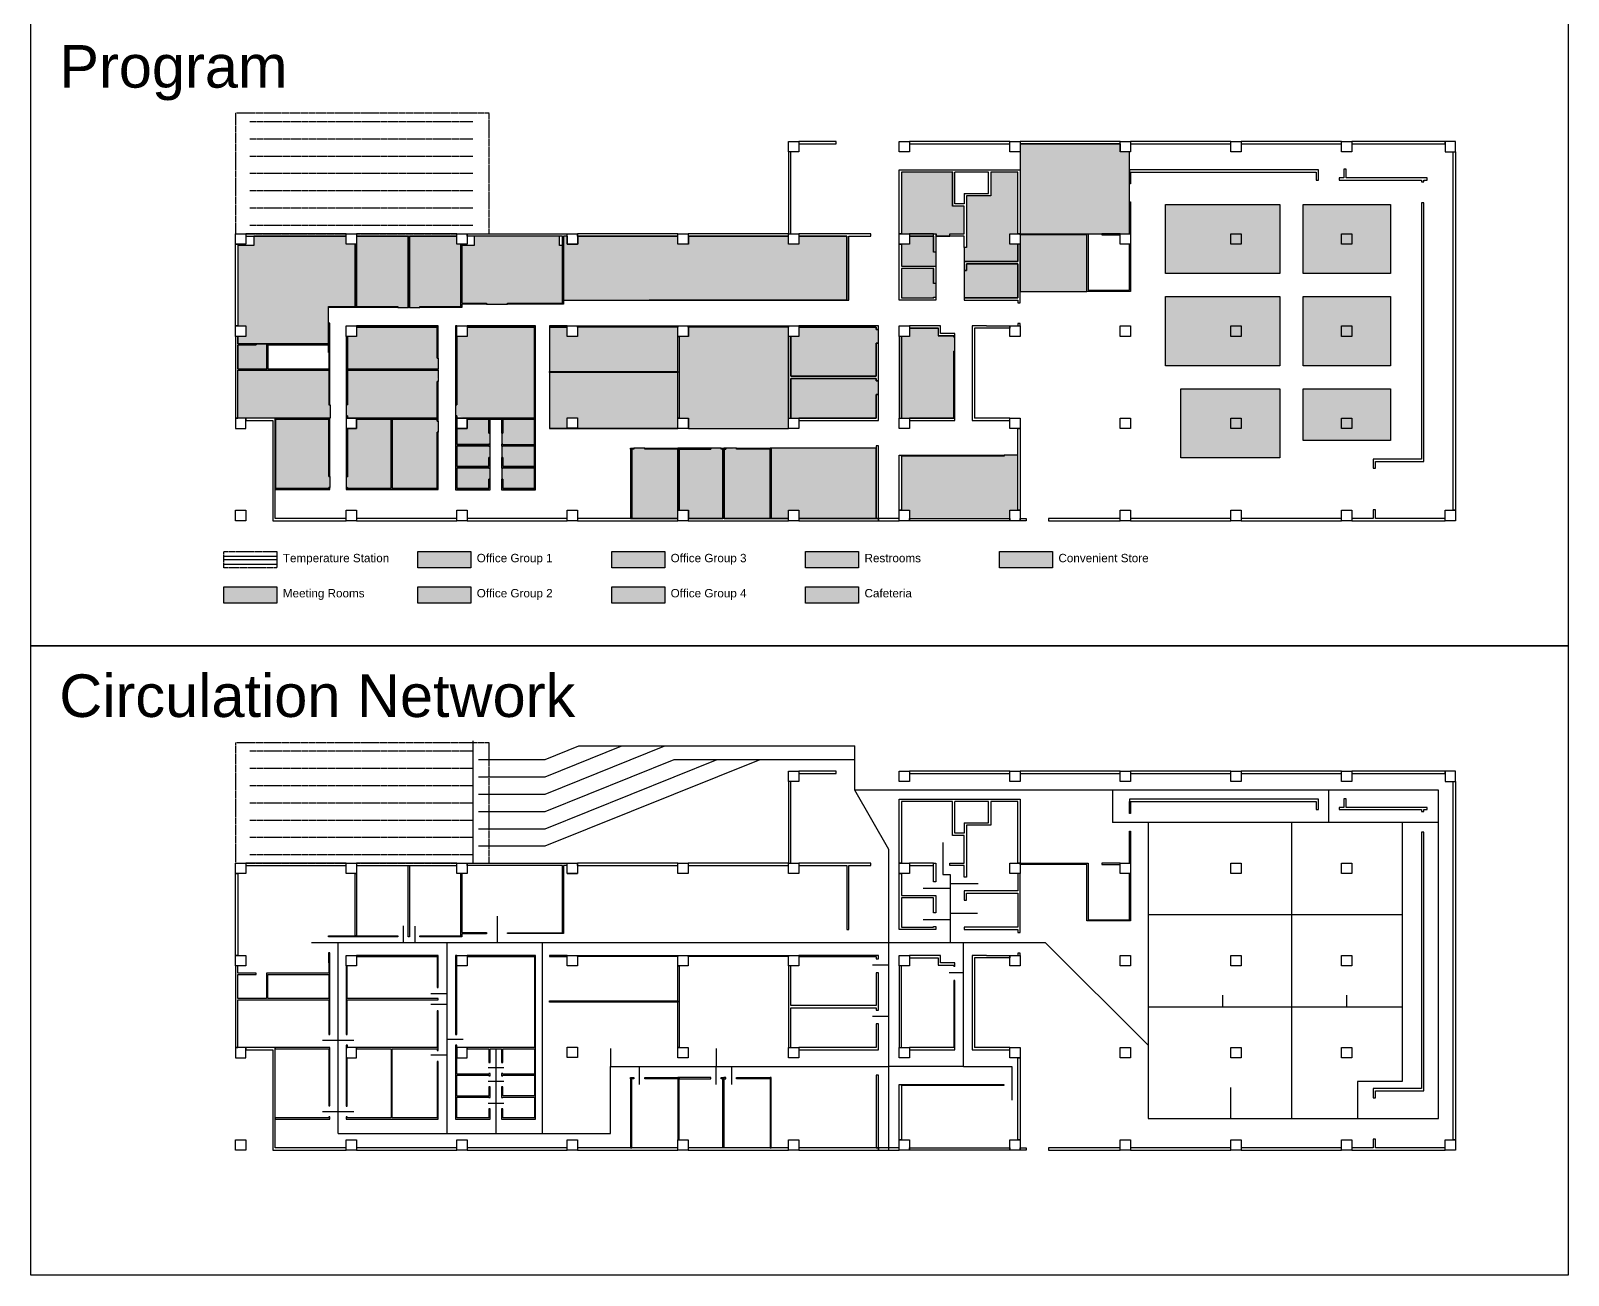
# Model space of a CAD drawing. Header units: centimetres. Extents: x -2363 to 10982, y -15317 to 6533.
# Drawn here: x -2363 to 10982, y -15317 to -4516 of the extents above; entities that cross this region are included whole.
import ezdxf

# ---------------------------------------------------------------- set-up
doc = ezdxf.new("R2010")
doc.units = ezdxf.units.CM
doc.header["$MEASUREMENT"] = 0
doc.linetypes.add('DASHED2', pattern=[9.525, 6.35, -3.175])
for name, color, linetype in [('00_Coffee', 5, 'Continuous'), ('00_Meeting rooms', 1, 'Continuous'), ('00_Offices', 50, 'Continuous'), ('00_Supermarket', 7, 'Continuous'), ('00_Toilets', 4, 'Continuous'), ('00_Walls', 6, 'Continuous'), ('01_Legends', 1, 'Continuous'), ('02_Path', 3, 'Continuous'), ('02_Temperature check station', 171, 'Continuous')]:
    doc.layers.add(name, color=color, linetype=linetype)
doc.styles.add('CHINA', font='QTXT', dxfattribs={"bigfont": 'AE.SHX'})

# ---------------------------------------------------------------- blocks, each defined once
blk = doc.blocks.new('A$Cabf08600')
at = {"layer": '00_Walls', "color": 251, "true_color": 0x636466}
for p, q in [((5760, 2490), (5760, 3045)), ((5760, 3045), (6535, 3045)), ((6225, 3025), (5780, 3025)), ((5780, 3025), (5780, 2490)), ((6225, 2730), (6225, 3025)), ((6535, 3025), (6245, 3025)), ((6245, 2750), (6245, 3025)), ((6535, 3045), (6810, 3045)), ((6535, 2840), (6535, 3025)), ((6790, 3025), (6555, 3025)), ((6555, 3025), (6555, 2820)), ((6790, 2490), (6790, 3025)), ((6810, 3045), (6810, 2490)), ((6325, 2840), (6535, 2840)), ((6325, 2840), (6325, 2750)), ((6555, 2820), (6345, 2820)), ((6345, 2820), (6345, 2370)), ((6325, 2730), (6225, 2730)), ((6325, 2750), (6245, 2750)), ((6325, 2490), (6325, 2730)), ((10315, 2760), (10295, 2760)), ((10295, 2760), (10295, 535)), ((10315, 515), (10315, 2760)), ((960, 2490), (90, 2490)), ((90, 2490), (90, 2470)), ((90, 2470), (960, 2470)), ((960, 2470), (960, 2490)), ((2010, 2470), (2010, 2490)), ((2010, 2490), (2880, 2490)), ((2839, 2470), (2010, 2470)), ((2839, 1887), (2839, 2470)), ((2880, 2470), (2847, 2470)), ((2847, 2470), (2847, 1879)), ((3840, 2490), (2970, 2490)), ((2970, 2470), (2970, 2490)), ((2970, 2470), (3840, 2470)), ((4800, 2490), (3930, 2490)), ((3930, 2470), (4045, 2470)), ((4045, 2470), (4685, 2470)), ((4685, 2470), (4800, 2470)), ((5515, 2490), (4890, 2490)), ((4890, 2490), (4890, 2470)), ((4890, 2470), (5305, 2470)), ((5305, 2470), (5305, 1915)), ((5325, 1915), (5325, 2470)), ((5325, 2470), (5515, 2470)), ((5515, 2470), (5515, 2490)), ((5780, 2490), (5760, 2490)), ((6200, 2470), (6200, 2490)), ((6200, 2490), (6325, 2490)), ((6325, 2470), (6200, 2470)), ((6325, 2370), (6325, 2470)), ((6810, 2490), (6790, 2490)), ((20, 2400), (20, 2388)), ((2880, 2400), (2970, 2400)), ((4820, 2400), (4800, 2400)), ((6345, 2370), (6325, 2370)), ((2360, 1887), (2839, 1887)), ((2360, 1879), (2360, 1887)), ((2847, 1879), (2360, 1879)), ((5305, 1915), (5325, 1915)), ((2010, 1690), (2010, 1680)), ((6120, 1690), (5850, 1690)), ((5850, 1690), (5850, 1670)), ((5850, 1670), (6100, 1670)), ((6100, 1670), (6100, 1605)), ((6100, 1605), (6234, 1605)), ((6120, 1625), (6120, 1690)), ((6244, 1625), (6120, 1625)), ((6234, 1605), (6234, 1593)), ((6245, 1593), (6244, 1625)), ((6520, 1690), (6394, 1690)), ((6394, 1690), (6394, 870)), ((6720, 1670), (6414, 1670)), ((6414, 1670), (6414, 890)), ((6520, 1690), (6720, 1690)), ((6720, 1690), (6720, 1670)), ((6245, 1593), (6234, 1593)), ((6234, 1472), (6234, 890)), ((6244, 1472), (6234, 1472)), ((6244, 870), (6244, 1472)), ((6790, 1600), (6770, 1600)), ((90, 890), (0, 890)), ((0, 890), (0, 800)), ((90, 800), (90, 890)), ((6234, 890), (5850, 890)), ((5850, 890), (5850, 870)), ((5850, 870), (6244, 870)), ((6394, 870), (6720, 870)), ((6720, 890), (6414, 890)), ((6720, 870), (6720, 890)), ((6720, 870), (6720, 870)), ((6770, 890), (6790, 890)), ((0, 800), (90, 800)), ((5760, 90), (5760, 570)), ((5760, 570), (5780, 570)), ((5780, 570), (5780, 90)), ((10295, 535), (9875, 535)), ((9875, 535), (9875, 455)), ((9875, 455), (9895, 455)), ((9895, 455), (9895, 515)), ((9895, 515), (10315, 515)), ((0, 0), (0, 90)), ((0, 90), (90, 90)), ((90, 0), (0, 0)), ((90, 90), (90, 0)), ((5780, 90), (5760, 90))]:
    blk.add_line(p, q, dxfattribs=at)
for points in [[(4890, 3200), (4800, 3200), (4800, 3290), (4890, 3290)], [(4890, 3290), (4890, 3270), (5214, 3270), (5214, 3290)], [(5850, 3200), (5760, 3200), (5760, 3290), (5850, 3290)], [(5850, 3290), (5850, 3270), (6720, 3270), (6720, 3290)], [(6810, 3200), (6720, 3200), (6720, 3290), (6810, 3290)], [(6810, 3290), (6810, 3270), (7680, 3270), (7680, 3290)], [(7770, 3200), (7680, 3200), (7680, 3290), (7770, 3290)], [(7770, 3290), (7770, 3270), (8640, 3270), (8640, 3290)], [(8730, 3200), (8640, 3200), (8640, 3290), (8730, 3290)], [(8730, 3290), (8730, 3270), (9600, 3270), (9600, 3290)], [(9690, 3200), (9600, 3200), (9600, 3290), (9690, 3290)], [(9690, 3290), (9690, 3270), (10500, 3270), (10500, 3290)], [(10500, 3200), (10590, 3200), (10590, 3290), (10500, 3290)], [(4800, 2490), (4820, 2490), (4820, 3200), (4800, 3200)], [(10590, 90), (10570, 90), (10570, 3200), (10590, 3200)], [(9400, 2955), (9400, 3045), (7760, 3045), (7760, 3025), (9380, 3025), (9380, 2955)], [(7770, 2923), (7760, 2923), (7760, 3025), (7770, 3025)], [(10295, 2940), (10315, 2940), (10315, 2955), (10343, 2955), (10343, 2975), (9640, 2975), (9640, 3050), (9620, 3050), (9620, 2975), (9580, 2975), (9580, 2955), (10295, 2955)], [(7770, 2490), (7760, 2490), (7760, 2768), (7770, 2768)], [(90, 2400), (0, 2400), (0, 2490), (90, 2490)], [(1050, 2400), (960, 2400), (960, 2490), (1050, 2490)], [(1050, 2470), (1920, 2470), (1920, 2490), (1050, 2490)], [(1510, 1850), (1500, 1850), (1500, 2470), (1510, 2470)], [(2010, 2400), (1920, 2400), (1920, 2490), (2010, 2490)], [(2970, 2400), (2880, 2400), (2880, 2490), (2970, 2490)], [(3930, 2400), (3840, 2400), (3840, 2490), (3930, 2490)], [(4890, 2400), (4800, 2400), (4800, 2490), (4890, 2490)], [(5850, 2400), (5760, 2400), (5760, 2490), (5850, 2490)], [(6060, 2490), (5850, 2490), (5850, 2470), (6060, 2470)], [(6080, 2330), (6060, 2330), (6060, 2490), (6080, 2490)], [(6810, 2400), (6720, 2400), (6720, 2490), (6810, 2490)], [(7760, 2280), (7770, 2280), (7770, 1990), (7390, 1990), (7390, 2480), (6810, 2480), (6810, 2490), (7400, 2490), (7400, 2000), (7760, 2000)], [(7680, 2490), (7520, 2490), (7520, 2480), (7680, 2480)], [(7680, 2490), (7770, 2490), (7770, 2400), (7680, 2400)], [(8640, 2490), (8730, 2490), (8730, 2400), (8640, 2400)], [(9600, 2490), (9690, 2490), (9690, 2400), (9600, 2400)], [(20, 1690), (0, 1690), (0, 2400), (20, 2400)], [(1050, 1860), (1040, 1860), (1040, 2400), (1050, 2400)], [(2179, 1878), (1965, 1878), (1965, 1850), (1600, 1850), (1600, 1860), (1955, 1860), (1955, 2400), (1965, 2400), (1965, 1888), (2179, 1888)], [(6060, 1940), (6080, 1940), (6080, 1915), (5760, 1915), (5760, 2400), (5780, 2400), (5780, 2210), (6080, 2210), (6080, 2060), (6060, 2060), (6060, 2190), (5780, 2190), (5780, 1935), (6060, 1935)], [(6325, 1915), (6790, 1915), (6790, 1890), (6810, 1890), (6810, 2400), (6790, 2400), (6790, 2250), (6325, 2250), (6325, 2170), (6345, 2170), (6345, 2230), (6790, 2230), (6790, 1935), (6325, 1935)], [(7770, 2280), (7760, 2280), (7760, 2400), (7770, 2400)], [(1410, 1850), (808, 1850), (808, 1860), (1410, 1860)], [(180, 1535), (20, 1535), (20, 1600), (0, 1600), (0, 890), (20, 890), (20, 1305), (810, 1305), (810, 1005), (820, 1005), (820, 1315), (818, 1713), (808, 1713), (809, 1535), (280, 1535), (270, 1535), (270, 1315), (20, 1315), (20, 1525), (180, 1525)], [(90, 1600), (0, 1600), (0, 1690), (90, 1690)], [(1050, 1600), (960, 1600), (960, 1690), (1050, 1690)], [(1760, 1690), (1050, 1690), (1050, 1680), (1750, 1680), (1750, 1412), (1760, 1412), (1760, 1680)], [(1920, 1690), (1910, 1690), (1910, 1005), (1920, 1005)], [(2010, 1600), (1920, 1600), (1920, 1690), (2010, 1690)], [(2605, 1690), (2010, 1690), (2010, 1680), (2135, 1680), (2145, 1680), (2595, 1680), (2595, 1279), (2595, 1269), (2595, 890), (2010, 890), (2010, 880), (2200, 880), (2200, 761), (2210, 761), (2210, 880), (2310, 880), (2310, 761), (2321, 761), (2321, 880), (2595, 880), (2595, 659), (2321, 659), (2321, 664), (2310, 664), (2310, 646), (2321, 646), (2321, 650), (2595, 650), (2595, 470), (2321, 470), (2321, 549), (2310, 549), (2310, 456), (2321, 456), (2321, 459), (2595, 459), (2595, 279), (2321, 279), (2321, 359), (2310, 359), (2310, 269), (2605, 269), (2605, 659), (2605, 880), (2605, 880)], [(2725, 1680), (2880, 1680), (2880, 1690), (2725, 1690)], [(2970, 1600), (2880, 1600), (2880, 1690), (2970, 1690)], [(3840, 1680), (2970, 1680), (2970, 1690), (3840, 1690)], [(3930, 1600), (3840, 1600), (3840, 1690), (3930, 1690)], [(4800, 1680), (3930, 1680), (3930, 1690), (4800, 1690)], [(4890, 1600), (4800, 1600), (4800, 1690), (4890, 1690)], [(5560, 1660), (5580, 1660), (5580, 1690), (4890, 1690), (4890, 1680), (5560, 1680)], [(5850, 1600), (5760, 1600), (5760, 1690), (5850, 1690)], [(6810, 1600), (6720, 1600), (6720, 1690), (6810, 1690)], [(6810, 1710), (6790, 1710), (6790, 1690), (6810, 1690)], [(7770, 1600), (7680, 1600), (7680, 1690), (7770, 1690)], [(8730, 1600), (8640, 1600), (8640, 1690), (8730, 1690)], [(9690, 1600), (9600, 1600), (9600, 1690), (9690, 1690)], [(280, 1525), (810, 1525), (810, 1315), (280, 1315)], [(970, 1600), (960, 1600), (960, 1315), (960, 1305), (960, 1305), (960, 1005), (970, 1005), (970, 1305), (1760, 1305), (1760, 1315), (970, 1315)], [(3850, 890), (3840, 890), (3840, 1600), (3850, 1600)], [(4800, 1600), (4800, 890), (4820, 890), (4820, 1235), (5560, 1235), (5560, 1215), (5580, 1215), (5580, 1540), (5560, 1540), (5560, 1255), (4820, 1255), (4820, 1600)], [(5780, 1600), (5760, 1600), (5760, 890), (5780, 890)], [(1760, 890), (1760, 1208), (1750, 1208), (1750, 890), (1050, 890), (1050, 880), (1351, 880), (1351, 280), (970, 280), (970, 289), (960, 289), (960, 280), (960, 270), (1760, 270), (1760, 280), (1760, 280), (1760, 768), (1750, 768), (1750, 280), (1361, 280), (1361, 880), (1750, 880), (1750, 865), (1760, 865), (1760, 880)], [(3840, 1285), (2725, 1285), (2725, 1295), (3840, 1295)], [(5580, 1095), (5560, 1095), (5560, 890), (4890, 890), (4890, 870), (5560, 870), (5580, 870)], [(345, 890), (325, 890), (90, 890), (90, 870), (325, 870), (325, 0), (960, 0), (960, 20), (345, 20), (345, 270), (345, 270), (345, 280)], [(820, 890), (810, 890), (345, 890), (345, 880), (810, 880), (810, 384), (820, 384)], [(1050, 890), (971, 890), (971, 890), (960, 890), (960, 800), (970, 800), (1050, 800)], [(971, 910), (961, 910), (961, 890), (971, 890)], [(2210, 664), (2200, 664), (2200, 660), (1920, 660), (1920, 800), (1920, 800), (1920, 890), (1920, 910), (1910, 910), (1910, 269), (2210, 269), (2210, 359), (2200, 359), (2200, 279), (1920, 279), (1920, 460), (2200, 460), (2200, 456), (2210, 456), (2210, 549), (2200, 549), (2200, 469), (1920, 469), (1920, 650), (2200, 650), (2200, 646), (2210, 646)], [(2010, 890), (1920, 890), (1920, 800), (2010, 800)], [(2970, 804), (2880, 804), (2880, 894), (2970, 894)], [(3930, 800), (3840, 800), (3840, 890), (3930, 890)], [(4890, 800), (4800, 800), (4800, 890), (4890, 890)], [(5850, 800), (5760, 800), (5760, 890), (5850, 890)], [(6810, 800), (6720, 800), (6720, 890), (6810, 890)], [(7770, 800), (7680, 800), (7680, 890), (7770, 890)], [(8730, 800), (8640, 800), (8640, 890), (8730, 890)], [(9690, 800), (9600, 800), (9600, 890), (9690, 890)], [(970, 800), (960, 800), (960, 381), (970, 381)], [(6810, 90), (6790, 90), (6790, 800), (6810, 800)], [(3458, 620), (3430, 620), (3430, 630), (3458, 630)], [(3440, 620), (3430, 620), (3430, 20), (3440, 20)], [(3840, 620), (3553, 620), (3553, 630), (3840, 630)], [(3840, 90), (3850, 90), (3850, 630), (3840, 630)], [(4125, 630), (3850, 630), (3850, 620), (4125, 620)], [(4215, 630), (4230, 630), (4230, 620), (4215, 620)], [(4240, 20), (4230, 20), (4230, 630), (4240, 630)], [(4255, 630), (4240, 630), (4240, 620), (4255, 620)], [(4350, 630), (4640, 630), (4640, 620), (4350, 620)], [(4650, 630), (4640, 630), (4640, 20), (4650, 20)], [(5580, 651), (5560, 651), (5560, 20), (5580, 20)], [(5780, 570), (6670, 570), (6670, 560), (5780, 560)], [(820, 280), (820, 289), (810, 289), (810, 280), (345, 280), (345, 270), (820, 270)], [(1050, 0), (960, 0), (960, 90), (1050, 90)], [(1050, 0), (1920, 0), (1920, 20), (1050, 20)], [(2010, 0), (1920, 0), (1920, 90), (2010, 90)], [(2010, 0), (2880, 0), (2880, 20), (2010, 20)], [(2970, 0), (2880, 0), (2880, 90), (2970, 90)], [(2970, 0), (3840, 0), (3840, 20), (2970, 20)], [(3930, 0), (3840, 0), (3840, 90), (3930, 90)], [(3930, 0), (4800, 0), (4800, 20), (3930, 20)], [(4890, 0), (4800, 0), (4800, 90), (4890, 90)], [(4890, 0), (5580, 0), (5580, 20), (4890, 20)], [(5580, 0), (5760, 0), (5760, 20), (5580, 20)], [(5850, 0), (5760, 0), (5760, 90), (5850, 90)], [(6720, 0), (5850, 0), (5850, 20), (6720, 20)], [(6810, 0), (6720, 0), (6720, 90), (6810, 90)], [(6863, 0), (6810, 0), (6810, 20), (6863, 20)], [(7056, 0), (7680, 0), (7680, 20), (7056, 20)], [(7770, 0), (7680, 0), (7680, 90), (7770, 90)], [(7770, 0), (8640, 0), (8640, 20), (7770, 20)], [(8730, 0), (8640, 0), (8640, 90), (8730, 90)], [(8730, 0), (9600, 0), (9600, 20), (8730, 20)], [(9690, 0), (9600, 0), (9600, 90), (9690, 90)], [(9690, 0), (10500, 0), (10500, 20), (9895, 20), (9895, 95), (9875, 95), (9875, 20), (9690, 20)], [(10590, 0), (10500, 0), (10500, 90), (10590, 90)]]:
    blk.add_lwpolyline(points, close=True, dxfattribs=at)

msp = doc.modelspace()

# ---------------------------------------------------------------- hatches: boundary and pattern name
at = {"layer": '00_Coffee'}
h = msp.add_hatch(color=7, dxfattribs=at)
h.dxf.hatch_style = 1
h.paths.add_polyline_path([(6225, -5498), (6225, -6278), (6935, -6278), (6935, -6278), (7095, -6278), (7175, -6278), (7175, -6000), (7175, -5845), (7175, -5845), (7175, -5743), (7175, -5743), (7175, -5723), (7175, -5568), (7095, -5568), (7095, -5498)])
h = msp.add_hatch(color=5, dxfattribs=at)
h.dxf.hatch_style = 1
h.paths.add_polyline_path([(8480, -6623), (8480, -6023), (7485, -6023), (7485, -6623)])
h.paths.add_polyline_path([(8680, -6623), (9440, -6623), (9440, -6023), (8680, -6023)])
h.paths.add_polyline_path([(8680, -6823), (8680, -7423), (9440, -7423), (9440, -6823)])
h.paths.add_polyline_path([(8680, -7623), (8680, -8072), (9440, -8072), (9440, -7623)])
h.paths.add_polyline_path([(8480, -7623), (7620, -7623), (7620, -8223), (8480, -8223)])
h.paths.add_polyline_path([(7485, -6823), (7485, -7423), (8480, -7423), (8480, -6823)])
h.paths.add_polyline_path([(6205, -6833), (6205, -6538), (5760, -6538), (5760, -6598), (5740, -6598), (5740, -6833)])
at = {"layer": '00_Meeting rooms'}
h = msp.add_hatch(color=1, dxfattribs=at)
h.dxf.hatch_style = 1
h.paths.add_polyline_path([(-428, -6298), (-428, -6380), (-565, -6380), (-565, -7078), (-496, -7078), (-496, -7168), (-565, -7168), (-565, -7233), (222, -7233), (222, -6908), (455, -6908), (455, -6368), (375, -6368), (375, -6298)])
h.paths.add_polyline_path([(915, -6298), (465, -6298), (465, -6368), (464, -6368), (464, -6908), (824, -6908), (824, -6918), (915, -6918)])
h.paths.add_polyline_path([(1370, -6368), (1335, -6368), (1335, -6298), (925, -6298), (925, -6918), (1015, -6918), (1015, -6908), (1370, -6908)])
h.paths.add_polyline_path([(1774, -6881), (2253, -6881), (2253, -6423), (2253, -6380), (2226, -6380), (2226, -6298), (1487, -6298), (1487, -6380), (1380, -6380), (1380, -6880), (1593, -6880), (1593, -6890), (1774, -6889)])
h.paths.add_polyline_path([(4215, -6853), (4720, -6853), (4720, -6298), (4305, -6298), (4305, -6368), (4215, -6368), (4215, -6298), (4100, -6298), (3460, -6298), (3345, -6298), (3345, -6368), (3255, -6368), (3255, -6298), (2385, -6298), (2385, -6368), (2295, -6368), (2295, -6298), (2261, -6298), (2261, -6853)])
h = msp.add_hatch(color=1, dxfattribs=at)
h.dxf.hatch_style = 1
h.paths.add_polyline_path([(6225, -6288), (6225, -6368), (6225, -6778), (6804, -6778), (6804, -6288)])
h = msp.add_hatch(color=1, dxfattribs=at)
h.dxf.hatch_style = 1
h.paths.add_polyline_path([(-226, -9483), (-226, -9341), (-686, -9341), (-686, -9483)])
at = {"layer": '00_Offices'}
h = msp.add_hatch(color=2, dxfattribs=at)
h.dxf.hatch_style = 1
h.paths.add_polyline_path([(235, -7878), (235, -7763), (225, -7763), (225, -7463), (-565, -7463), (-565, -7878)])
h.paths.add_polyline_path([(-240, -8488), (225, -8488), (225, -8479), (235, -8479), (235, -8384), (224, -8384), (224, -7888), (-240, -7888)])
h.paths.add_polyline_path([(385, -8387), (375, -8387), (375, -8479), (385, -8479), (385, -8488), (765, -8488), (765, -7888), (465, -7888), (465, -7968), (385, -7968)])
h.paths.add_polyline_path([(775, -8488), (1164, -8488), (1164, -8000), (1175, -8000), (1175, -7903), (1164, -7903), (1164, -7888), (775, -7888)])
h.paths.add_polyline_path([(385, -7463), (385, -7763), (375, -7763), (375, -7858), (385, -7858), (385, -7878), (465, -7878), (1164, -7878), (1164, -7560), (1175, -7463)])
h.paths.add_polyline_path([(465, -7088), (465, -7168), (385, -7168), (385, -7453), (1175, -7453), (1175, -7356), (1164, -7356), (1164, -7088)])
at = {"layer": '00_Offices', "true_color": 0x939598}
h = msp.add_hatch(color=252, dxfattribs=at)
h.dxf.hatch_style = 1
h.paths.add_polyline_path([(2009, -7878), (2009, -7499), (2009, -7088), (1560, -7088), (1550, -7088), (1425, -7088), (1425, -7168), (1334, -7168), (1334, -7763), (1324, -7763), (1324, -7858), (1334, -7858), (1424, -7878)])
h.paths.add_polyline_path([(1614, -8108), (1614, -8104), (1625, -8104), (1625, -8007), (1614, -8007), (1614, -7888), (1424, -7888), (1424, -7968), (1334, -7968), (1334, -8108)])
h.paths.add_polyline_path([(1614, -8299), (1614, -8219), (1625, -8122), (1614, -8122), (1614, -8118), (1334, -8118), (1334, -8299)])
h.paths.add_polyline_path([(1614, -8489), (1614, -8409), (1625, -8409), (1625, -8312), (1614, -8312), (1614, -8308), (1334, -8308), (1334, -8489)])
h.paths.add_polyline_path([(2010, -8489), (2010, -8309), (1735, -8309), (1735, -8312), (1725, -8312), (1725, -8409), (1735, -8409), (1735, -8489)])
h.paths.add_polyline_path([(2010, -8298), (2010, -8118), (1735, -8118), (1735, -8122), (1725, -8122), (1725, -8219), (1735, -8219), (1735, -8298)])
h.paths.add_polyline_path([(2010, -8109), (2010, -7888), (1735, -7888), (1735, -8007), (1725, -8007), (1725, -8104), (1735, -8104)])
h.paths.add_polyline_path([(2139, -7483), (2139, -7968), (3255, -7968), (3255, -7878), (3255, -7483)])
h.paths.add_polyline_path([(2384, -7874), (2384, -7964), (2294, -7964), (2294, -7874)], flags=16)
h.paths.add_polyline_path([(3255, -7473), (3255, -7168), (3255, -7168), (3255, -7088), (2384, -7088), (2384, -7168), (2294, -7168), (2294, -7088), (2139, -7088), (2139, -7473)])
at = {"layer": '00_Offices'}
h = msp.add_hatch(color=6, dxfattribs=at)
h.dxf.hatch_style = 1
h.paths.add_polyline_path([(3345, -7088), (3345, -7168), (3265, -7168), (3265, -7878), (3345, -7878), (3345, -7968), (4215, -7968), (4215, -7878), (4215, -7168), (4215, -7168), (4215, -7168), (4215, -7088)])
h.paths.add_polyline_path([(4975, -7228), (4995, -7228), (4995, -7108), (4975, -7108), (4975, -7088), (4305, -7088), (4305, -7168), (4235, -7168), (4235, -7513), (4975, -7513)])
h.paths.add_polyline_path([(4975, -7878), (4975, -7673), (4995, -7673), (4995, -7553), (4975, -7553), (4975, -7533), (4235, -7533), (4235, -7878), (4305, -7878)])
h.paths.add_polyline_path([(5195, -7878), (5265, -7878), (5648, -7878), (5648, -7296), (5659, -7175), (5649, -7175), (5648, -7163), (5515, -7163), (5515, -7098), (5265, -7098), (5265, -7168), (5195, -7168)])
h.paths.add_polyline_path([(5195, -8678), (5265, -8678), (5265, -8748), (6135, -8748), (6135, -8678), (6205, -8678), (6205, -8198), (6085, -8198), (6085, -8208), (5195, -8208)])
h = msp.add_hatch(color=3, dxfattribs=at)
h.dxf.hatch_style = 1
h.paths.add_polyline_path([(3255, -8148), (2967, -8148), (2967, -8138), (2872, -8138), (2872, -8148), (2855, -8148), (2855, -8748), (3255, -8748), (3255, -8678)])
h.paths.add_polyline_path([(3645, -8148), (3630, -8148), (3630, -8138), (3540, -8138), (3540, -8148), (3265, -8148), (3265, -8678), (3345, -8678), (3345, -8748), (3645, -8748)])
h.paths.add_polyline_path([(4055, -8148), (3764, -8148), (3669, -8138), (3669, -8148), (3655, -8148), (3655, -8748), (4055, -8748)])
h.paths.add_polyline_path([(4305, -8678), (4305, -8748), (4975, -8748), (4975, -8138), (4065, -8138), (4065, -8748), (4215, -8748), (4215, -8678)])
h = msp.add_hatch(color=2, dxfattribs=at)
h.dxf.hatch_style = 1
h.paths.add_polyline_path([(1457, -9177), (1457, -9035), (997, -9035), (997, -9177)])
h = msp.add_hatch(color=6, dxfattribs=at)
h.dxf.hatch_style = 1
h.paths.add_polyline_path([(3140, -9177), (3140, -9035), (2680, -9035), (2680, -9177)])
at = {"layer": '00_Offices', "true_color": 0x939598}
h = msp.add_hatch(color=252, dxfattribs=at)
h.dxf.hatch_style = 1
h.paths.add_polyline_path([(1457, -9483), (1457, -9341), (997, -9341), (997, -9483)])
at = {"layer": '00_Offices'}
h = msp.add_hatch(color=3, dxfattribs=at)
h.dxf.hatch_style = 1
h.paths.add_polyline_path([(2680, -9341), (2680, -9483), (3140, -9483), (3140, -9341)])
at = {"layer": '00_Toilets'}
h = msp.add_hatch(color=4, dxfattribs=at)
h.dxf.hatch_style = 1
h.paths.add_polyline_path([(5760, -5948), (5760, -6398), (5740, -6398), (5740, -6518), (6205, -6518), (6205, -6368), (6135, -6368), (6135, -6278), (6205, -6278), (6205, -5743), (5970, -5743), (5970, -5948)])
h.paths.add_polyline_path([(5475, -6278), (5495, -6278), (5495, -6298), (5615, -6298), (5615, -6278), (5740, -6278), (5740, -6038), (5640, -6038), (5640, -5743), (5195, -5743), (5195, -6278), (5265, -6278), (5265, -6278)])
h.paths.add_polyline_path([(5495, -6558), (5495, -6438), (5475, -6438), (5475, -6298), (5265, -6298), (5265, -6368), (5195, -6368), (5195, -6558)])
h.paths.add_polyline_path([(5195, -6578), (5195, -6833), (5475, -6833), (5475, -6828), (5495, -6828), (5495, -6708), (5475, -6708), (5475, -6578)])
h.paths.add_polyline_path([(-315, -7453), (-315, -7233), (-405, -7233), (-405, -7243), (-565, -7243), (-565, -7453)])
h = msp.add_hatch(color=4, dxfattribs=at)
h.dxf.hatch_style = 1
h.paths.add_polyline_path([(4363, -9035), (4363, -9177), (4822, -9177), (4822, -9035)])
h = msp.add_hatch(color=7, dxfattribs=at)
h.dxf.hatch_style = 1
h.paths.add_polyline_path([(6046, -9035), (6046, -9177), (6505, -9177), (6505, -9035)])
h = msp.add_hatch(color=5, dxfattribs=at)
h.dxf.hatch_style = 1
h.paths.add_polyline_path([(4363, -9341), (4363, -9483), (4822, -9483), (4822, -9341)])
at = {"layer": '02_Path'}
h = msp.add_hatch(color=5, dxfattribs=at)
h.dxf.hatch_style = 1
h.paths.add_polyline_path([(7485, -6623), (8480, -6623), (8480, -6023), (7485, -6023)])
h.paths.add_polyline_path([(7485, -7423), (8480, -7423), (8480, -6823), (7485, -6823)])
h.paths.add_polyline_path([(7620, -8223), (8480, -8223), (8480, -7623), (7620, -7623)])
h.paths.add_polyline_path([(8680, -8072), (9440, -8072), (9440, -7623), (8680, -7623)])
h.paths.add_polyline_path([(8680, -7423), (9440, -7423), (9440, -6823), (8680, -6823)])
h.paths.add_polyline_path([(8680, -6623), (9440, -6623), (9440, -6023), (8680, -6023)])
h = msp.add_hatch(color=5, dxfattribs=at)
h.dxf.hatch_style = 1
h.paths.add_polyline_path([(5740, -6833), (6205, -6833), (6205, -6538), (5760, -6538), (5760, -6598), (5740, -6598)])
h = msp.add_hatch(color=2, dxfattribs=at)
h.dxf.hatch_style = 1
h.paths.add_polyline_path([(1457, -9177), (1457, -9035), (997, -9035), (997, -9177)])

# ---------------------------------------------------------------- linework, layer by layer
at = {"layer": '00_Coffee'}
for points in [[(-2363, -4392), (10982, -4392), (10982, -9854), (-2363, -9854)], [(7485, -6023), (8480, -6023), (8480, -6623), (7485, -6623)], [(8680, -6023), (9440, -6023), (9440, -6623), (8680, -6623)], [(6205, -6538), (5760, -6538), (5760, -6598), (5740, -6598), (5740, -6833), (6205, -6833)], [(7485, -6823), (8480, -6823), (8480, -7423), (7485, -7423)], [(8680, -6823), (9440, -6823), (9440, -7423), (8680, -7423)], [(232, -7308), (222, -7308), (222, -7243), (-305, -7243), (-305, -7453), (225, -7453), (232, -7453)], [(7620, -7623), (8480, -7623), (8480, -8223), (7620, -8223)], [(8680, -7623), (9440, -7623), (9440, -8072), (8680, -8072)], [(-2363, -9854), (10982, -9854), (10982, -15317), (-2363, -15317)]]:
    msp.add_lwpolyline(points, close=True, dxfattribs=at)
at = {"layer": '00_Meeting rooms'}
msp.add_line((4720, -6853), (3004, -6853), dxfattribs=at)
for points in [[(-565, -7233), (222, -7233), (222, -6908), (455, -6908), (455, -6368), (375, -6368), (375, -6298), (-428, -6298), (-428, -6380), (-565, -6380), (-565, -7078), (-496, -7078), (-496, -7168), (-565, -7168)], [(915, -6298), (465, -6298), (465, -6368), (464, -6368), (464, -6908), (824, -6908), (824, -6918), (915, -6918)], [(1370, -6368), (1335, -6368), (1335, -6298), (925, -6298), (925, -6918), (1015, -6918), (1015, -6908), (1370, -6908)], [(2253, -6423), (2253, -6380), (2226, -6380), (2226, -6298), (1487, -6298), (1487, -6380), (1380, -6380), (1380, -6880), (1593, -6880), (1593, -6890), (1774, -6889), (1774, -6881), (2253, -6881)], [(4720, -6298), (4305, -6298), (4305, -6368), (4215, -6368), (4215, -6298), (4100, -6298), (3460, -6298), (3345, -6298), (3345, -6368), (3255, -6368), (3255, -6298), (2385, -6298), (2385, -6368), (2295, -6368), (2295, -6298), (2261, -6298), (2261, -6853), (4215, -6853), (4720, -6853)], [(6804, -6288), (6225, -6288), (6225, -6368), (6225, -6778), (6804, -6778)]]:
    msp.add_lwpolyline(points, close=True, dxfattribs=at)
at = {"layer": '00_Meeting rooms', "color": 1}
msp.add_lwpolyline([(-686, -9341), (-226, -9341), (-226, -9483), (-686, -9483)], close=True, dxfattribs=at)
at = {"layer": '00_Offices'}
msp.add_line((5615, -6298), (5495, -6298), dxfattribs=at)
at = {"layer": '00_Offices', "color": 11, "true_color": 0xf27172}
msp.add_line((3255, -7968), (2139, -7968), dxfattribs=at)
at = {"layer": '00_Offices'}
for points in [[(1164, -7088), (465, -7088), (465, -7168), (385, -7168), (385, -7453), (1175, -7453), (1175, -7356), (1164, -7356)], [(1164, -7560), (1175, -7560), (1175, -7463), (385, -7463), (385, -7763), (375, -7763), (375, -7858), (385, -7858), (385, -7878), (465, -7878), (465, -7878), (1164, -7878)], [(224, -7888), (-240, -7888), (-240, -8488), (225, -8488), (225, -8479), (235, -8479), (235, -8384), (224, -8384)], [(765, -7888), (465, -7888), (465, -7968), (385, -7968), (385, -8387), (375, -8387), (375, -8479), (385, -8479), (385, -8488), (765, -8488)], [(1164, -8000), (1175, -8000), (1175, -7903), (1164, -7903), (1164, -7888), (775, -7888), (775, -8488), (1164, -8488)], [(2384, -7874), (2384, -7964), (2294, -7964), (2294, -7874)]]:
    msp.add_lwpolyline(points, close=True, dxfattribs=at)
at = {"layer": '00_Offices', "color": 11, "true_color": 0xf27172}
for points in [[(2009, -7088), (1560, -7088), (1550, -7088), (1425, -7088), (1425, -7168), (1334, -7168), (1334, -7763), (1324, -7763), (1324, -7858), (1334, -7858), (1334, -7878), (1424, -7878), (2009, -7878), (2009, -7499), (2009, -7489)], [(3255, -7168), (3255, -7168), (3255, -7088), (2384, -7088), (2384, -7168), (2294, -7168), (2294, -7088), (2139, -7088), (2139, -7473), (3255, -7473)], [(2139, -7483), (2139, -7968), (3255, -7968), (3255, -7878), (3255, -7483)], [(1614, -7888), (1424, -7888), (1424, -7968), (1334, -7968), (1334, -8108), (1614, -8108), (1614, -8104), (1625, -8104), (1625, -8007), (1614, -8007)], [(2010, -7888), (1735, -7888), (1735, -8007), (1725, -8007), (1725, -8104), (1735, -8104), (1735, -8109), (2010, -8109)], [(1625, -8122), (1614, -8122), (1614, -8118), (1334, -8118), (1334, -8299), (1614, -8299), (1614, -8219), (1625, -8219)], [(2010, -8118), (1735, -8118), (1735, -8122), (1725, -8122), (1725, -8219), (1735, -8219), (1735, -8298), (2010, -8298)], [(1625, -8312), (1614, -8312), (1614, -8308), (1334, -8308), (1334, -8489), (1614, -8489), (1614, -8409), (1625, -8409)], [(2010, -8309), (1735, -8309), (1735, -8312), (1725, -8312), (1725, -8409), (1735, -8409), (1735, -8489), (2010, -8489)]]:
    msp.add_lwpolyline(points, close=True, dxfattribs=at)
at = {"layer": '00_Offices', "color": 6}
for points in [[(4215, -7168), (4215, -7168), (4215, -7168), (4215, -7088), (3345, -7088), (3345, -7168), (3265, -7168), (3265, -7878), (3345, -7878), (3345, -7968), (4215, -7968), (4215, -7878)], [(4975, -7228), (4995, -7228), (4995, -7108), (4975, -7108), (4975, -7088), (4305, -7088), (4305, -7168), (4235, -7168), (4235, -7513), (4975, -7513)], [(5648, -7296), (5659, -7296), (5659, -7175), (5649, -7175), (5648, -7163), (5515, -7163), (5515, -7098), (5265, -7098), (5265, -7168), (5195, -7168), (5195, -7878), (5265, -7878), (5648, -7878)], [(4995, -7553), (4975, -7553), (4975, -7533), (4235, -7533), (4235, -7878), (4305, -7878), (4975, -7878), (4975, -7673), (4995, -7673)], [(6205, -8198), (6085, -8198), (6085, -8208), (5195, -8208), (5195, -8678), (5265, -8678), (5265, -8748), (6135, -8748), (6135, -8678), (6205, -8678)], [(2680, -9035), (3140, -9035), (3140, -9177), (2680, -9177)]]:
    msp.add_lwpolyline(points, close=True, dxfattribs=at)
at = {"layer": '00_Offices'}
msp.add_lwpolyline([(-565, -7878), (-565, -7463), (225, -7463), (225, -7763), (235, -7763), (235, -7878), (-565, -7878)], dxfattribs=at)
at = {"layer": '00_Offices', "color": 4}
for points in [[(2967, -8148), (2967, -8138), (2872, -8138), (2872, -8148), (2855, -8148), (2855, -8748), (3255, -8748), (3255, -8678), (3255, -8148)], [(3645, -8148), (3630, -8148), (3630, -8138), (3540, -8138), (3540, -8148), (3265, -8148), (3265, -8678), (3345, -8678), (3345, -8748), (3645, -8748)], [(4055, -8148), (3764, -8148), (3764, -8138), (3669, -8138), (3669, -8148), (3655, -8148), (3655, -8748), (4055, -8748)], [(4975, -8138), (4065, -8138), (4065, -8748), (4215, -8748), (4215, -8678), (4305, -8678), (4305, -8748), (4975, -8748)]]:
    msp.add_lwpolyline(points, close=True, dxfattribs=at)
at = {"layer": '00_Offices', "color": 2}
msp.add_lwpolyline([(997, -9035), (1457, -9035), (1457, -9177), (997, -9177)], close=True, dxfattribs=at)
at = {"layer": '00_Offices', "color": 252, "true_color": 0x939598}
msp.add_lwpolyline([(997, -9341), (1457, -9341), (1457, -9483), (997, -9483)], close=True, dxfattribs=at)
at = {"layer": '00_Offices', "color": 3}
msp.add_lwpolyline([(2680, -9341), (3140, -9341), (3140, -9483), (2680, -9483)], close=True, dxfattribs=at)
at = {"layer": '00_Supermarket'}
msp.add_lwpolyline([(6225, -5498), (6225, -6278), (7175, -6278), (7175, -5568), (7095, -5568), (7095, -5498)], close=True, dxfattribs=at)
at = {"layer": '00_Toilets'}
for points in [[(5740, -6038), (5640, -6038), (5640, -5743), (5195, -5743), (5195, -6278), (5265, -6278), (5265, -6278), (5475, -6278), (5495, -6278), (5495, -6298), (5615, -6298), (5615, -6278), (5740, -6278)], [(6205, -5743), (5970, -5743), (5970, -5948), (5760, -5948), (5760, -6398), (5740, -6398), (5740, -6518), (6205, -6518), (6205, -6368), (6135, -6368), (6135, -6278), (6205, -6278)], [(5495, -6438), (5475, -6438), (5475, -6298), (5265, -6298), (5265, -6368), (5195, -6368), (5195, -6558), (5495, -6558)], [(5495, -6708), (5475, -6708), (5475, -6578), (5195, -6578), (5195, -6833), (5475, -6833), (5475, -6828), (5495, -6828)], [(-315, -7233), (-405, -7233), (-405, -7243), (-565, -7243), (-565, -7453), (-315, -7453)]]:
    msp.add_lwpolyline(points, close=True, dxfattribs=at)
at = {"layer": '00_Toilets', "color": 4}
for points in [[(4363, -9035), (4822, -9035), (4822, -9177), (4363, -9177)], [(6046, -9035), (6505, -9035), (6505, -9177), (6046, -9177)], [(4363, -9341), (4822, -9341), (4822, -9483), (4363, -9483)]]:
    msp.add_lwpolyline(points, close=True, dxfattribs=at)
at = {"layer": '02_Path'}
for p, q in [((1474, -10679), (1474, -11741)), ((2103, -10991), (2767, -10723)), ((2103, -11141), (3140, -10723)), ((2103, -10841), (2394, -10723)), ((2394, -10723), (4790, -10723)), ((4790, -11108), (4790, -10723)), ((1522, -10841), (2103, -10841)), ((2103, -11291), (3222, -10841)), ((2103, -11441), (3595, -10841)), ((2103, -11591), (3968, -10841)), ((3222, -10841), (4790, -10841)), ((1522, -10991), (2103, -10991)), ((1522, -11141), (2103, -11141)), ((9857, -11106), (4790, -11108)), ((5085, -11622), (4790, -11108)), ((7025, -11107), (7026, -11386)), ((8905, -11386), (8904, -11106)), ((9857, -13956), (9857, -11106)), ((1522, -11291), (2103, -11291)), ((1522, -11441), (2103, -11441)), ((9857, -11386), (7026, -11386)), ((7335, -11386), (7335, -13956)), ((8580, -11386), (8580, -13956)), ((9540, -11386), (9540, -13634)), ((1522, -11591), (2103, -11591)), ((5555, -11561), (5555, -11838)), ((5085, -14231), (5085, -11622)), ((5555, -11838), (5617, -11838)), ((5617, -11838), (5617, -12431)), ((5617, -11961), (5382, -11961)), ((5860, -11921), (5617, -11921)), ((1684, -12200), (1684, -12431)), ((5617, -12231), (5382, -12231)), ((5856, -12178), (5617, -12178)), ((7335, -12186), (9540, -12186)), ((869, -12285), (869, -12431)), ((970, -12288), (970, -12431)), ((6445, -12431), (74, -12431)), ((305, -14086), (305, -12431)), ((1250, -12431), (1250, -14086)), ((2079, -14086), (2079, -12431)), ((5734, -13506), (5734, -12431)), ((6445, -12431), (7335, -13320)), ((5085, -12625), (4944, -12625)), ((5734, -12692), (5608, -12692)), ((1250, -12873), (1109, -12873)), ((7982, -12886), (7982, -12986)), ((9060, -12986), (9060, -12886)), ((1250, -12968), (1109, -12968)), ((5085, -13070), (4944, -13070)), ((7335, -12986), (9540, -12986)), ((305, -13278), (169, -13278)), ((440, -13278), (305, -13278)), ((1390, -13270), (1250, -13270)), ((1249, -13408), (1109, -13408)), ((1675, -13351), (1675, -14086)), ((2668, -13350), (2668, -13506)), ((3585, -13350), (3585, -13506)), ((1675, -13517), (1607, -13517)), ((1742, -13517), (1675, -13517)), ((2668, -13506), (5085, -13506)), ((2668, -14086), (2668, -13506)), ((2922, -13662), (2922, -13506)), ((3585, -13662), (3585, -13506)), ((3722, -13662), (3722, -13506)), ((5734, -13506), (5085, -13506)), ((5734, -13506), (6152, -13506)), ((6152, -13506), (6152, -13798)), ((1675, -13634), (1607, -13634)), ((1742, -13634), (1675, -13634)), ((8050, -13686), (8050, -13956)), ((9154, -13634), (9154, -13956)), ((9540, -13634), (9154, -13634)), ((1675, -13825), (1607, -13825)), ((1742, -13825), (1675, -13825)), ((305, -13899), (169, -13899)), ((440, -13899), (305, -13899)), ((7335, -13956), (9857, -13956)), ((305, -14086), (2668, -14086))]:
    msp.add_line(p, q, dxfattribs=at)
at = {"layer": '02_Temperature check station', "linetype": 'DASHED2', "lineweight": -3}
for p, q in [((-462, -5303), (1474, -5303)), ((-462, -5453), (1474, -5453)), ((-462, -5603), (1474, -5603)), ((-462, -5753), (1474, -5753)), ((-462, -5903), (1474, -5903)), ((-462, -6053), (1474, -6053)), ((-462, -6203), (1474, -6203)), ((-462, -10766), (1474, -10766)), ((-462, -10916), (1474, -10916)), ((-462, -11066), (1474, -11066)), ((-462, -11216), (1474, -11216)), ((-462, -11366), (1474, -11366)), ((-462, -11516), (1474, -11516)), ((-462, -11666), (1474, -11666))]:
    msp.add_line(p, q, dxfattribs=at)
at = {"layer": '02_Temperature check station'}
for p, q in [((-686, -9076), (-226, -9076)), ((-686, -9106), (-226, -9106)), ((-686, -9146), (-226, -9146))]:
    msp.add_line(p, q, dxfattribs=at)
at = {"layer": '02_Temperature check station', "linetype": 'DASHED2', "lineweight": -3, "transparency": 33554687}
for points in [[(-585, -6278), (1615, -6278), (1615, -5232), (-585, -5232)], [(-585, -11741), (1615, -11741), (1615, -10695), (-585, -10695)]]:
    msp.add_lwpolyline(points, close=True, dxfattribs=at)
at = {"layer": '02_Temperature check station', "linetype": 'DASHED2', "lineweight": -3}
msp.add_lwpolyline([(-686, -9035), (-226, -9035), (-226, -9177), (-686, -9177)], close=True, dxfattribs=at)

# ---------------------------------------------------------------- block references
at = {"layer": '02_Path', "color": 252, "true_color": 0x939598}
for p in [(-586, -8768), (-586, -14231)]:
    msp.add_blockref('A$Cabf08600', p, dxfattribs=at)

# ---------------------------------------------------------------- texts
at = {"layer": '01_Legends', "attachment_point": 1, "style": 'CHINA'}
for s, width, gutter_width, heights, insert, char_height in [('{\\fSansSerif|b0|i0|c2|p2;Program}', 10814.48, 18.5, [4853], (-2115, -4640), 369.8), ('{\\fSansSerif|b0|i0|c2|p2;Temperature Station}', 2121.3, 3.63, [952], (-175, -9056), 72.54), ('{\\fSansSerif|b0|i0|c2|p2;Office Group 1}', 2121.3, 3.63, [952], (1508, -9056), 72.54), ('{\\fSansSerif|b0|i0|c2|p2;Office Group 3}', 2121.3, 3.63, [952], (3191, -9056), 72.54), ('{\\fSansSerif|b0|i0|c2|p2;Restrooms}', 2121.3, 3.63, [952], (4874, -9056), 72.54), ('{\\fSansSerif|b0|i0|c2|p2;Convenient Store}', 2121.3, 3.63, [952], (6557, -9056), 72.54), ('{\\fSansSerif|b0|i0|c2|p2;Meeting Rooms}', 2121.3, 3.63, [952], (-175, -9361), 72.54), ('{\\fSansSerif|b0|i0|c2|p2;Office Group 2}', 2121.3, 3.63, [952], (1508, -9361), 72.54), ('{\\fSansSerif|b0|i0|c2|p2;Office Group 4}', 2121.3, 3.63, [952], (3191, -9361), 72.54), ('{\\fSansSerif|b0|i0|c2|p2;Cafeteria}', 2121.3, 3.63, [952], (4874, -9361), 72.54), ('{\\fSansSerif|b0|i0|c2|p2;Circulation Network}', 10814.48, 18.5, [4853], (-2115, -10102), 369.8)]:
    msp.add_mtext_dynamic_manual_height_columns(s, width=width, gutter_width=gutter_width, heights=heights, dxfattribs=dict(at, insert=insert, char_height=char_height))

doc.saveas('drawing.dxf')
